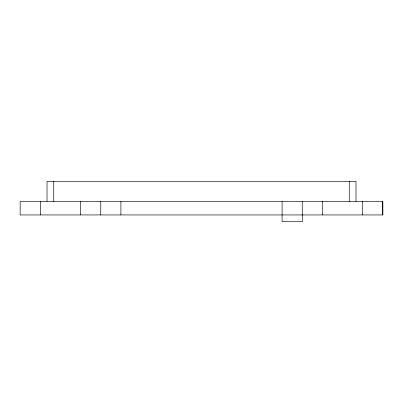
<?xml version="1.0" encoding="UTF-8"?>
<svg xmlns="http://www.w3.org/2000/svg" width="403" height="403" viewBox="0 0 403 403"><rect width="100%" height="100%" fill="white"/><g stroke="black" fill="none" stroke-linecap="round" stroke-linejoin="round"><path stroke-width="0.6" d="M382.709 201.5L382.709 214.935M362.7 201.5L362.7 214.935M355.985 201.5L355.985 181.35L47.015 181.35L47.015 201.5M349.265 181.35L349.265 201.5M322.4 201.5L322.4 214.935M302.371 214.935L302.371 221.65L282.1 221.65L282.1 201.5M302.25 201.5L302.25 214.935M120.9 201.5L120.9 214.935M100.75 201.5L100.75 214.935M80.6 201.5L80.6 214.935M53.735 181.35L53.735 201.5M40.3 201.5L40.3 214.935M382.85 201.5L20.15 201.5L20.15 214.935L382.85 214.935L382.85 201.5"/></g></svg>
